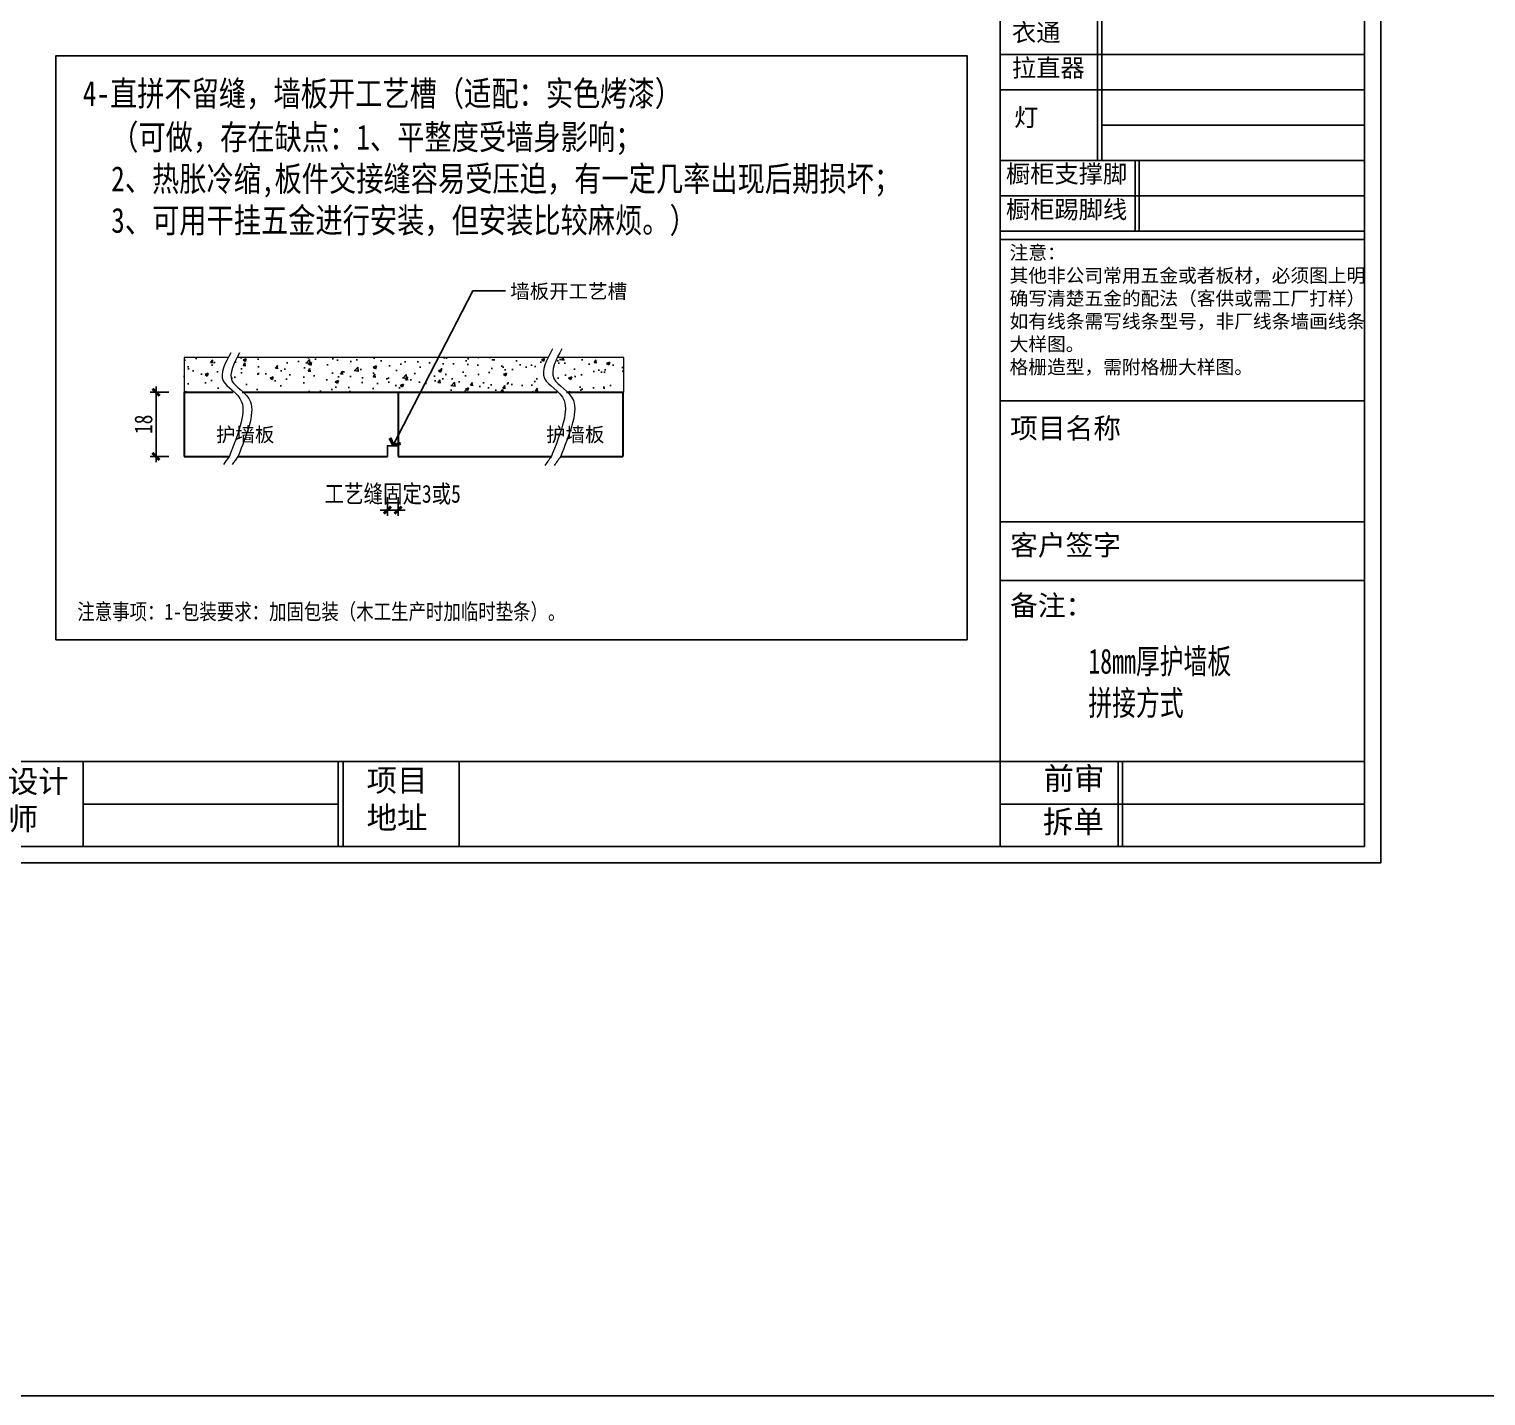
# Model space of a CAD drawing. Header units: millimetres. Extents: x 4862 to 20554, y 7569 to 11262.
# Drawn here: x 6267.9 to 6676.4, y 8610.4 to 8993.6 of the extents above; entities that cross this region are included whole.
import ezdxf
from ezdxf.enums import TextEntityAlignment as Align

# ---------------------------------------------------------------- set-up
doc = ezdxf.new("R2010")
doc.units = ezdxf.units.MM
doc.layers.add('0 @ 1', color=7, linetype='Continuous')
doc.styles.get("Standard").update_dxf_attribs({"font": 'arial.ttf'})
doc.styles.add('宋体', font='SimSun.ttf')
doc.styles.add('家具尺寸文字', font='SimSun.ttf', dxfattribs={"width": 0.8})
doc.styles.add('黑石雅黑', font='Microsoft YaHei.ttf')
doc.dimstyles.new('副本 固装比例2', dxfattribs={"dimscale": 2, "dimtxt": 2.5, "dimasz": 1, "dimexe": 0.8, "dimexo": 1.2, "dimgap": 0.5, "dimtad": 1, "dimdec": 0, "dimdsep": 46, "dimtxsty": '家具尺寸文字', "dimblk": 'ARCHTICK', "dimcen": 0, "dimdle": 0.8, "dimclrd": 8, "dimclre": 8, "dimclrt": 2, "dimadec": 1, "dimazin": 2, "dimtfac": 1, "dimtdec": 0, "dimtix": 1, "dimtmove": 2, "dimatfit": 2, "dimfxl": 0, "dimtolj": 1, "dimtzin": 0, "dimarcsym": 0})
doc.dimstyles.new('深化(A1)1：1', dxfattribs={"dimtxt": 3, "dimasz": 1, "dimexe": 1.5, "dimexo": 1, "dimgap": 1, "dimtad": 1, "dimdec": 0, "dimrnd": 5, "dimdsep": 46, "dimtxsty": '黑石雅黑', "dimblk": 'ARCHTICK', "dimcen": 1, "dimclrd": 44, "dimclre": 44, "dimclrt": 50, "dimadec": 0, "dimazin": 2, "dimtfac": 1, "dimtdec": 0, "dimtix": 1, "dimtmove": 2, "dimatfit": 3, "dimldrblk": 'hl_arrow2', "dimfxl": 0, "dimtolj": 1, "dimarcsym": 0})

# ---------------------------------------------------------------- blocks, each defined once
blk = doc.blocks.new('A$C398a0407')
for p, q in [((8134, 64), (8134, 6784)), ((8516.8, 3739.6), (8516.8, 3044.2)), ((8533.3, 3739.6), (8533.3, 3044.2)), ((8134, 3183.3), (9568, 3183.3)), ((8134, 3183.3), (9568, 3183.3)), ((8134, 3044.2), (9568, 3044.2)), ((8134, 3044.2), (9568, 3044.2)), ((8516.8, 3044.2), (8516.8, 2766.1)), ((8533.3, 3044.2), (8533.3, 2766.1)), ((8533.3, 2905.1), (9568, 2905.1)), ((8134, 2766.1), (9568, 2766.1)), ((8664.4, 2766.1), (8664.4, 2487.9)), ((8680.9, 2766.1), (8680.9, 2487.9)), ((8134, 2627), (9568, 2627)), ((8134, 2627), (9568, 2627)), ((8134, 2487.9), (9568, 2487.9)), ((8134, 2454.1), (9568, 2454.1)), ((8134, 2454.1), (9568, 2454.1)), ((8134, 2454.1), (9568, 2454.1)), ((8134, 1819.9), (9568, 1819.9)), ((8134, 1342.7), (9568, 1342.7)), ((8134, 1112.5), (9568, 1112.5)), ((443.2, 399), (9568, 399)), ((4522.7, 399), (4522.7, 64)), ((5527, 399), (5527, 64)), ((5547, 399), (5547, 64)), ((6003.2, 399), (6003.2, 64)), ((8598.6, 399), (8598.6, 64)), ((8614.7, 399), (8614.7, 64)), ((4522.7, 231.5), (5527, 231.5)), ((8134, 231.5), (9568, 231.5))]:
    blk.add_line(p, q)
for points in [[(9632, 0), (0, 0), (0, 6848), (9632, 6848)], [(9568, 64), (64, 64), (64, 6784), (9568, 6784)]]:
    blk.add_lwpolyline(points, close=True)
at = {"color": 8, "attachment_point": 1, "style": '宋体'}
for s, width, gutter_width, insert, char_height in [('衣通', 580.458, 12.2, (8179.9, 3304.8), 70), ('拉直器', 580.458, 12.2, (8179.9, 3165.7), 70), ('灯', 580.458, 12.2, (8188.5, 2970.9), 70), ('橱柜支撑脚', 580.458, 12.2, (8156.4, 2748.2), 70), ('橱柜踢脚线', 580.458, 12.2, (8156.4, 2607.9), 70), ('设计\\P师', 596.489, 12.5, (4225.5, 364.6), 88), ('项目\\P地址', 596.489, 12.5, (5638.6, 368.9), 88), ('前审', 479.717, 10.1, (8304.3, 376.5), 88), ('拆单', 479.717, 10.1, (8301.5, 205.4), 88)]:
    blk.add_mtext_dynamic_manual_height_columns(s, width=width, gutter_width=gutter_width, heights=[0], dxfattribs=dict(at, insert=insert, char_height=char_height))
at = {"insert": (8170.5, 2430.1), "char_height": 54.045, "attachment_point": 1, "style": '宋体'}
blk.add_mtext_dynamic_manual_height_columns('{\\fMicrosoft YaHei|b0|i0|c134|p34;\\C2;注意：\\P其他非公司常用五金或者板材，必须图上明确写清楚五金的配法（客供或需工厂打样）\\P如有线条需写线条型号，非厂线条墙画线条大样图。\\P格栅造型，需附格栅大样图。}', width=1407.047, gutter_width=8.44, heights=[0], dxfattribs=at)
at = {"layer": '0 @ 1', "color": 30, "char_height": 80, "width": 452.345, "attachment_point": 1}
for s, insert in [('{\\fSimSun|b0|i0|c134|p2;项目名称}', (8172.7, 1751.7)), ('{\\fSimSun|b0|i0|c134|p2;客户签字}', (8172.7, 1291.3)), ('{\\fSimSun|b0|i0|c134|p2;备注：}', (8172.7, 1053.7))]:
    blk.add_mtext(s, dxfattribs=dict(at, insert=insert))
blk = doc.blocks.new('_ArchTick')
at = {"color": 0, "linetype": 'ByBlock', "const_width": 0.4}
blk.add_lwpolyline([(-0.5, -0.5), (0.5, 0.5)], dxfattribs=at)
blk = doc.blocks.new('*D162')
at = {"color": 8, "lineweight": -2, "transparency": 16777216}
for p, q in [((6303.49, 8872.22), (6303.49, 8893.42)), ((6307.09, 8891.82), (6301.89, 8891.82)), ((6307.09, 8873.82), (6301.89, 8873.82))]:
    blk.add_line(p, q, dxfattribs=at)
at = {"layer": 'Defpoints', "color": 0, "transparency": 16777216}
for p in [(6303.49, 8891.82), (6311.37, 8891.82), (6311.37, 8873.82)]:
    blk.add_point(p, dxfattribs=at)
at = {"color": 8, "lineweight": -2, "transparency": 16777216, "xscale": 2, "yscale": 2, "zscale": 2}
for p, rotation in [((6303.49, 8891.82), 90), ((6303.49, 8873.82), 270)]:
    blk.add_blockref('_ArchTick', p, dxfattribs=dict(at, rotation=rotation))
at = {"color": 2, "transparency": 16777216, "insert": (6299.99, 8882.82), "char_height": 5, "attachment_point": 5, "rotation": 90, "style": '家具尺寸文字'}
blk.add_mtext('\\A1;18', dxfattribs=at)
blk = doc.blocks.new('hl_arrow2')
at = {"color": 2}
blk.add_line((-0.22, 0), (-1, 0), dxfattribs=at)
blk.add_lwpolyline([(-0.22, 0), (-0.86, -0.69), (-0.65, -0.86), (0, 0), (-0.65, 0.86), (-0.86, 0.69)], close=True, dxfattribs=at)
for points in [[(-0.86, 0.69), (-0.65, 0.86), (-0.22, 0), (0, 0)], [(-0.86, -0.69), (-0.65, -0.86), (-0.22, 0), (0, 0)]]:
    blk.add_solid(points, dxfattribs=at)
blk = doc.blocks.new('*D146')
at = {"color": 8, "lineweight": -2, "transparency": 16777216}
for p, q in [((6368.37, 8862.38), (6368.37, 8857.18)), ((6371.37, 8862.38), (6371.37, 8857.18)), ((6368.37, 8858.78), (6366.37, 8858.78)), ((6368.37, 8858.78), (6371.37, 8858.78)), ((6371.37, 8858.78), (6373.37, 8858.78))]:
    blk.add_line(p, q, dxfattribs=at)
at = {"layer": 'Defpoints', "color": 0, "transparency": 16777216}
for p in [(6368.37, 8873.82), (6371.37, 8873.82), (6371.37, 8858.78)]:
    blk.add_point(p, dxfattribs=at)
at = {"color": 8, "lineweight": -2, "transparency": 16777216, "xscale": 2, "yscale": 2, "zscale": 2}
blk.add_blockref('_ArchTick', (6368.37, 8858.78), dxfattribs=at)
at = {"color": 8, "lineweight": -2, "transparency": 16777216, "xscale": 2, "yscale": 2, "zscale": 2, "rotation": 180}
blk.add_blockref('_ArchTick', (6371.37, 8858.78), dxfattribs=at)
at = {"color": 2, "transparency": 16777216, "insert": (6369.87, 8863.06), "char_height": 5, "attachment_point": 5, "style": '家具尺寸文字'}
blk.add_mtext('\\A1;工艺缝固定3或5', dxfattribs=at)
blk = doc.blocks.new('A$Caecb7373')
at = {"color": 1}
blk.add_lwpolyline([(0, 821.76), (1155.84, 821.76), (1155.84, 0), (0, 0)], close=True, dxfattribs=at)

msp = doc.modelspace()

# ---------------------------------------------------------------- hatches: boundary and pattern name
h = msp.add_hatch()
h.set_pattern_fill('AR-CONC', color=8, scale=0.05)
h.set_pattern_definition([(50, (-36091.568, 47968.378), (9.10923345, -0.7969543), [0.9525, -10.4775]), (355, (-36091.568, 47968.378), (-1.762171, 9.5528423), [0.762, -8.3820292]), (100.451445, (-36090.809, 47968.311), (7.3470624, 8.7558876), [0.8095004, -8.9045122]), (46.1842, (-36091.568, 47970.918), (13.553952, -2.1021164), [1.42875, -15.71625]), (96.635558, (-36090.438, 47970.743), (11.8702067, 12.3713062), [1.214251, -13.3567804]), (351.18415, (-36091.568, 47970.918), (11.8702067, 12.3713062), [1.1429984, -12.5729866]), (21, (-36090.298, 47970.283), (7.5807196, -5.1132599), [0.9525, -10.4775]), (326, (-36090.298, 47970.283), (3.0901014, 9.2093983), [0.762, -8.382]), (71.451445, (-36089.666, 47969.857), (10.670821, 4.0961384), [0.8095004, -8.9044969]), (37.5, (-36091.5678, 47968.3778), (0.15443016, 4.22775194), [0, -8.2804, 0, -8.509, 0, -8.41375]), (7.5, (-36091.568, 47968.378), (3.34098313, 5.00902874), [0, -4.8514, 0, -8.0899, 0, -3.20675]), (327.5, (-36094.4, 47968.3778), (6.77952976, -0.2864372), [0, -3.175, 0, -9.906, 0, -13.1445]), (317.5, (-36095.67, 47968.378), (7.40645907, 1.27132455), [0, -4.1275, 0, -6.5786, 0, -9.3345])])
edge = h.paths.add_edge_path()
edge.add_spline(control_points=[(6325.135, 8891.816), (6323.99, 8892.839), (6320.875, 8895.514), (6322.458, 8899.232), (6323.716, 8901.59)], knot_values=[0.6398787, 0.6398787, 0.6398787, 0.6398787, 2.7757954, 6.2218471, 6.2218471, 6.2218471, 6.2218471], degree=3, periodic=0)
edge.add_line((6323.716, 8901.59), (6311.362, 8901.59))
edge.add_line((6311.362, 8901.59), (6311.362, 8891.816))
edge.add_line((6311.362, 8891.816), (6325.135, 8891.816))
edge = h.paths.add_edge_path()
edge.add_spline(control_points=[(6415.976, 8891.816), (6414.621, 8893.067), (6411.14, 8895.748), (6412.347, 8899.472), (6413.39, 8901.59)], knot_values=[1.1231282, 1.1231282, 1.1231282, 1.1231282, 3.5881236, 6.5509258, 6.5509258, 6.5509258, 6.5509258], degree=3, periodic=0)
edge.add_line((6413.39, 8901.59), (6326.192, 8901.59))
edge.add_spline(control_points=[(6326.192, 8901.59), (6324.934, 8899.232), (6323.351, 8895.514), (6326.466, 8892.839), (6327.611, 8891.816)], knot_values=[0.6398787, 0.6398787, 0.6398787, 0.6398787, 4.0859304, 6.2218471, 6.2218471, 6.2218471, 6.2218471], degree=3, periodic=0)
edge.add_line((6327.611, 8891.816), (6415.976, 8891.816))
edge = h.paths.add_edge_path()
edge.add_line((6434.685, 8901.59), (6416.003, 8901.59))
edge.add_spline(control_points=[(6416.003, 8901.59), (6414.96, 8899.472), (6413.753, 8895.748), (6417.234, 8893.067), (6418.59, 8891.816)], knot_values=[1.1231282, 1.1231282, 1.1231282, 1.1231282, 4.0859304, 6.5509258, 6.5509258, 6.5509258, 6.5509258], degree=3, periodic=0)
edge.add_line((6418.59, 8891.816), (6434.685, 8891.816))
edge.add_line((6434.685, 8891.816), (6434.685, 8901.59))

# ---------------------------------------------------------------- linework, layer by layer
at = {"lineweight": 30}
for p, q in [((6311.369, 8891.816), (6325.142, 8891.816)), ((6311.369, 8891.816), (6311.369, 8873.816)), ((6327.618, 8891.816), (6415.983, 8891.816)), ((6371.371, 8891.816), (6371.371, 8873.816)), ((6371.371, 8891.816), (6371.371, 8873.816)), ((6418.597, 8891.816), (6434.373, 8891.816)), ((6434.373, 8891.816), (6434.373, 8873.816)), ((6311.369, 8873.816), (6323.996, 8873.816)), ((6326.472, 8873.816), (6368.371, 8873.816)), ((6371.371, 8873.816), (6414.34, 8873.816)), ((6416.954, 8873.816), (6434.373, 8873.816))]:
    msp.add_line(p, q, dxfattribs=at)
for p, q in [((6371.371, 8876.816), (6371.371, 8891.816)), ((4862.317, 8610.368), (20477.138, 8610.368))]:
    msp.add_line(p, q)
for points in [[(6540.247, 8788.252), (5992.546, 8788.252), (5992.546, 9226.078), (6540.247, 9226.078)], [(6530.915, 8822.408), (6275.412, 8822.408), (6275.412, 8986.16), (6530.915, 8986.16)]]:
    msp.add_lwpolyline(points, close=True)
at = {"color": 251, "lineweight": 13, "true_color": 0x636466}
for points in [[(6323.723, 8901.59), (6311.369, 8901.59), (6311.369, 8891.816), (6325.142, 8891.816)], [(6413.397, 8901.59), (6326.199, 8901.59)], [(6418.597, 8891.816), (6434.692, 8891.816), (6434.692, 8901.59), (6416.01, 8901.59)]]:
    msp.add_lwpolyline(points, dxfattribs=at)
msp.add_lwpolyline([(6368.371, 8873.816), (6368.371, 8876.816), (6371.371, 8876.816)])
at = {"lineweight": 5}
for points, knots in [([(6324.443, 8902.908), (6322.89, 8899.999), (6319.835, 8894.277), (6330.615, 8890.4), (6326.401, 8879.795), (6324.063, 8873.911), (6324.041, 8873.879), (6324.018, 8873.848), (6323.996, 8873.816), (6323.457, 8873.056), (6322.918, 8872.296), (6322.379, 8871.536)], [0, 0, 0, 0, 4.0859304, 8.0369645, 12.9613347, 12.9613347, 12.9613347, 13.0082078, 13.0082078, 13.0082078, 14.1436032, 14.1436032, 14.1436032, 14.1436032]), ([(6326.919, 8902.908), (6325.366, 8899.999), (6322.312, 8894.277), (6333.091, 8890.4), (6328.877, 8879.795), (6326.539, 8873.911), (6326.517, 8873.879), (6326.494, 8873.848), (6326.472, 8873.816), (6325.931, 8873.054), (6325.391, 8872.291), (6324.85, 8871.528)], [0, 0, 0, 0, 4.0859304, 8.0369645, 12.9613347, 12.9613347, 12.9613347, 13.0082078, 13.0082078, 13.0082078, 14.147358, 14.147358, 14.147358, 14.147358]), ([(6414.693, 8904.023), (6413.054, 8900.958), (6409.83, 8894.93), (6421.208, 8890.752), (6416.76, 8879.816), (6414.292, 8873.749), (6413.704, 8872.92), (6413.116, 8872.09), (6412.528, 8871.26)], [0, 0, 0, 0, 4.0859304, 8.0369645, 12.9613347, 12.9613347, 12.9613347, 14.1351359, 14.1351359, 14.1351359, 14.1351359]), ([(6417.307, 8904.023), (6415.668, 8900.958), (6412.444, 8894.93), (6423.821, 8890.752), (6419.374, 8879.816), (6416.906, 8873.749), (6416.316, 8872.917), (6415.726, 8872.085), (6415.136, 8871.252)], [0, 0, 0, 0, 4.0859304, 8.0369645, 12.9613347, 12.9613347, 12.9613347, 14.1388907, 14.1388907, 14.1388907, 14.1388907])]:
    msp.add_open_spline(points, degree=3, knots=knots, dxfattribs=at)

# ---------------------------------------------------------------- block references
at = {"xscale": 0.07121552266649725, "yscale": 0.07121552266649725, "zscale": 0.07121552266649725}
msp.add_blockref('A$C398a0407', (5960.981, 8759.836), dxfattribs=at)
at = {"color": 1, "xscale": 0.593462688887471, "yscale": 0.593462688887471, "zscale": 0.593462688887471}
msp.add_blockref('A$Caecb7373', (5960.981, 8759.836), dxfattribs=at)

# ---------------------------------------------------------------- texts
at = {"color": 50, "style": '家具尺寸文字', "width": 0.8}
msp.add_text('4-直拼不留缝，墙板开工艺槽（适配：实色烤漆）', height=7, dxfattribs=at).set_placement((6282.961, 8975.605), align=Align.MIDDLE_LEFT)
at = {"style": '黑石雅黑'}
for s, p in [('墙板开工艺槽', (6402.828, 8918.137)), ('护墙板', (6320.315, 8877.94)), ('护墙板', (6412.87, 8877.94))]:
    msp.add_text(s, height=4, dxfattribs=at).set_placement(p)
at = {"color": 4, "insert": (6290.924, 8966.87), "char_height": 7, "width": 231.5988, "attachment_point": 1, "style": '家具尺寸文字'}
msp.add_mtext('（可做，存在缺点：1、平整度受墙身影响；\\P2、热胀冷缩,板件交接缝容易受压迫，有一定几率出现后期损坏；\\P3、可用干挂五金进行安装，但安装比较麻烦。） ', dxfattribs=at)
at = {"color": 6, "insert": (6281.425, 8832.54), "char_height": 4.48, "width": 237.93924, "attachment_point": 1, "style": '家具尺寸文字'}
msp.add_mtext('注意事项：1-包装要求：加固包装（木工生产时加临时垫条）。', dxfattribs=at)
at = {"insert": (6564.933, 8819.888), "char_height": 7, "width": 103.51592, "attachment_point": 1, "style": '宋体'}
msp.add_mtext('{\\W0.7;\\C4;18mm厚护墙板\\P拼接方式}', dxfattribs=at)

# ---------------------------------------------------------------- dimensions: what is measured, and where the dimension line sits
dim = msp.add_linear_dim(base=(6303.492, 8891.816), p1=(6311.369, 8873.816), p2=(6311.369, 8891.816), angle=90, dimstyle='副本 固装比例2')
dim.commit()
dim.dimension.update_dxf_attribs({"geometry": '*D162', "text_midpoint": (6299.992, 8882.816)})
dim = msp.add_linear_dim(base=(6371.371, 8858.782), p1=(6368.371, 8873.816), p2=(6371.371, 8873.816), text='工艺缝固定3或5', dimstyle='副本 固装比例2')
dim.commit()
dim.dimension.update_dxf_attribs({"geometry": '*D146', "text_midpoint": (6369.871, 8863.064)})

# ---------------------------------------------------------------- leaders
at = {"ltscale": 500}
msp.add_leader([(6369.871, 8876.816), (6392.322, 8920.258), (6401.455, 8920.258)], dimstyle='深化(A1)1：1', override={"dimasz": 2, "dimgap": 1, "dimtad": 0}, dxfattribs=at)

doc.saveas('drawing.dxf')
